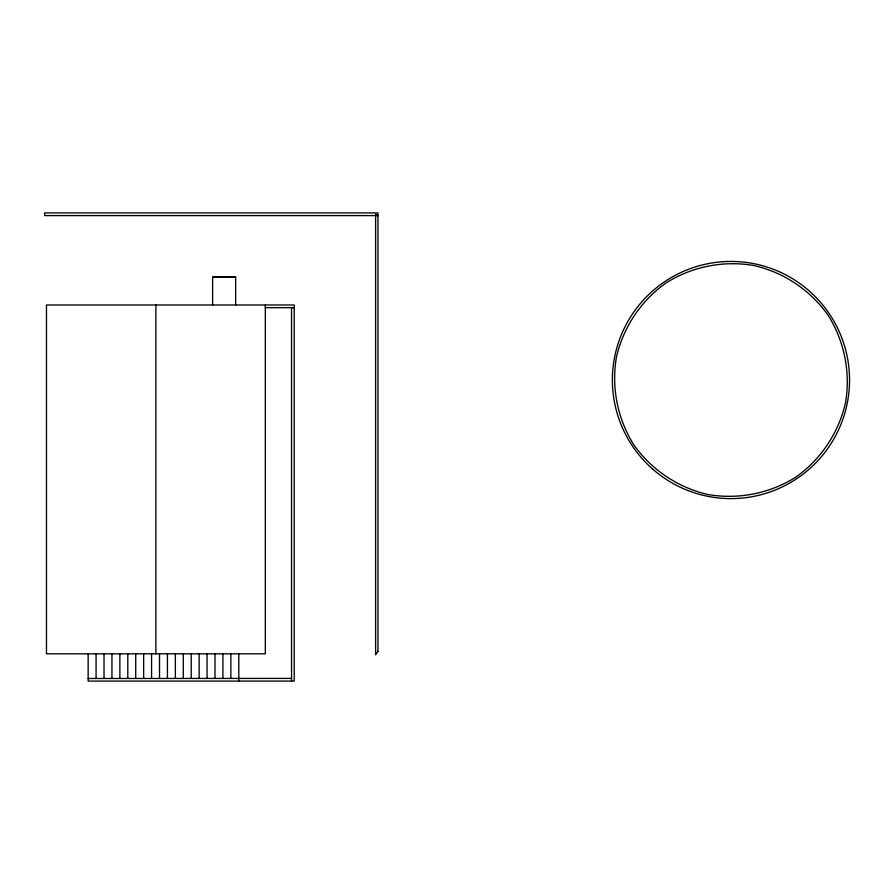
<?xml version="1.0" encoding="UTF-8"?>
<svg xmlns="http://www.w3.org/2000/svg" width="894" height="894" viewBox="0 0 894 894"><rect width="100%" height="100%" fill="white"/><g stroke="black" fill="none" stroke-linecap="round" stroke-linejoin="round"><path stroke-width="1.34" d="M212.616 277.218L235.658 277.218M265.317 307.659L294.215 307.659M88.16 678.501L291.545 678.401M291.545 307.659L291.545 681.083M265.317 304.988L265.317 653.816L46.477 653.816L46.477 304.988L294.215 304.988L294.215 681.083L88.16 681.083L88.16 653.816M238.787 653.816L238.787 681.083M235.658 304.988L235.658 277.051L212.616 277.051L212.616 304.988M230.864 653.816L230.864 678.356M222.93 653.816L222.93 678.356M215.007 653.816L215.007 678.356M207.073 653.816L207.073 678.356M199.15 653.816L199.15 678.356M191.215 653.816L191.215 678.356M183.292 653.816L183.292 678.356M175.369 653.816L175.369 678.356M167.435 653.816L167.435 678.356M159.512 653.816L159.512 678.356M155.891 304.988L155.891 653.816M151.578 653.816L151.578 678.356M143.655 653.816L143.655 678.356M135.72 653.816L135.72 678.356M127.797 653.816L127.797 678.356M119.874 653.816L119.874 678.356M111.94 653.816L111.94 678.356M104.017 653.816L104.017 678.356M96.083 653.816L96.083 678.356M616.447 357.086C611.272 387.471 617.43 418.649 633.779 444.776C651.603 469.92 677.998 487.61 708.026 494.527C738.41 499.712 769.578 493.544 795.716 477.206C820.86 459.382 838.55 432.987 845.467 402.948C850.641 372.563 844.484 341.396 828.146 315.269C810.322 290.114 783.926 272.435 753.888 265.507C723.503 260.333 692.336 266.49 666.198 282.839C641.054 300.663 623.375 327.059 616.447 357.086M377.972 651.335L375.625 654.799L375.625 214.303L377.972 215.599L44.7 215.599L44.7 212.917L377.972 212.917L377.972 651.335M652.654 469.082A118.589 118.589 0 0 0 847.233 403.306A118.589 118.589 0 0 0 692.984 267.675A118.589 118.589 0 0 0 652.654 469.082"/></g></svg>
